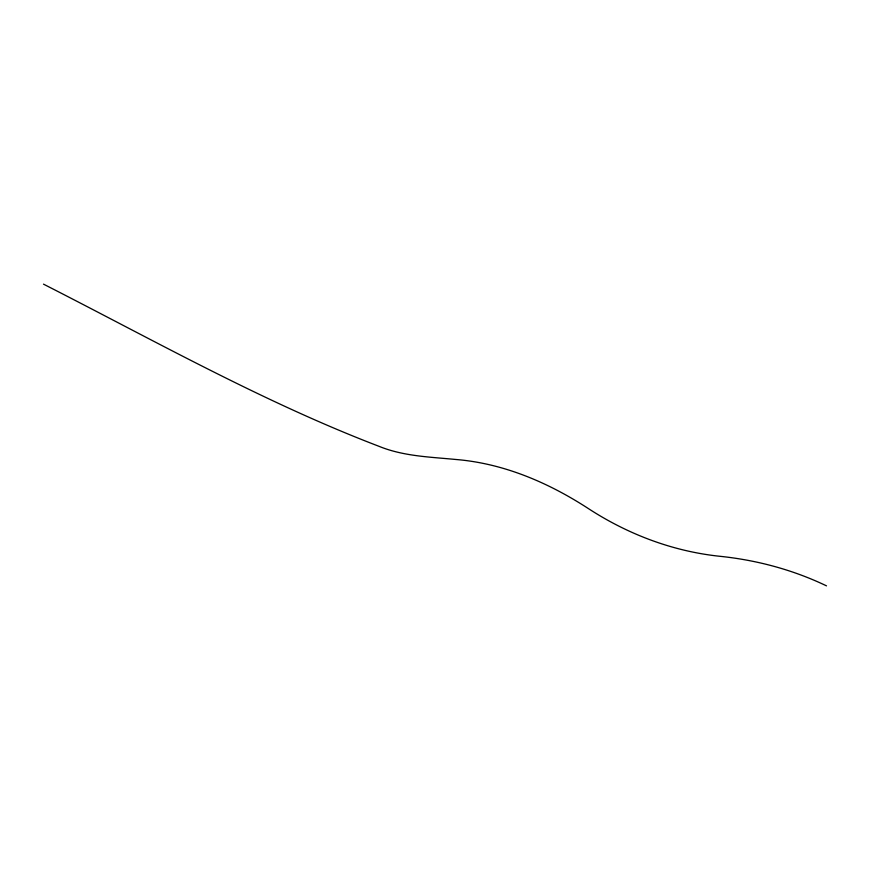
<?xml version="1.0" encoding="UTF-8"?>
<svg xmlns="http://www.w3.org/2000/svg" width="870" height="870" viewBox="0 0 870 870"><rect width="100%" height="100%" fill="white"/><g stroke="black" fill="none" stroke-linecap="round" stroke-linejoin="round"><path stroke-width="1.3" d="M826.5 585.858C792.711 569.654 756.269 559.965 719.033 556.202C672.031 551.123 627.226 533.984 587.75 508.167C548.013 482.448 503.404 463.351 455.815 459.48C429.91 456.957 403.452 456.315 378.961 446.299C262.816 401.864 154.11 340.431 43.5 284.142"/></g></svg>
